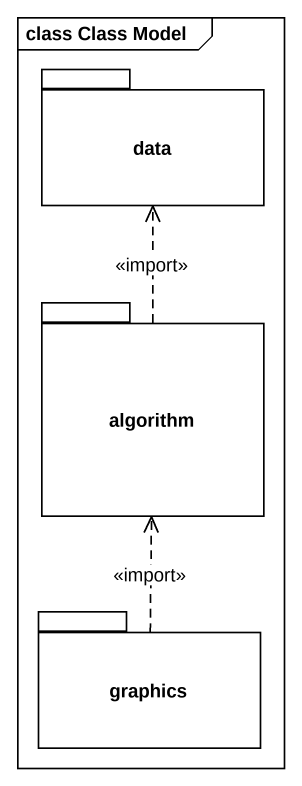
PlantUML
@startuml
mainframe class Class Model
package data {
}
package algorithm {
}
package graphics {
}
algorithm .up.> data : <<import>>
graphics .up.> algorithm : <<import>>
@enduml
